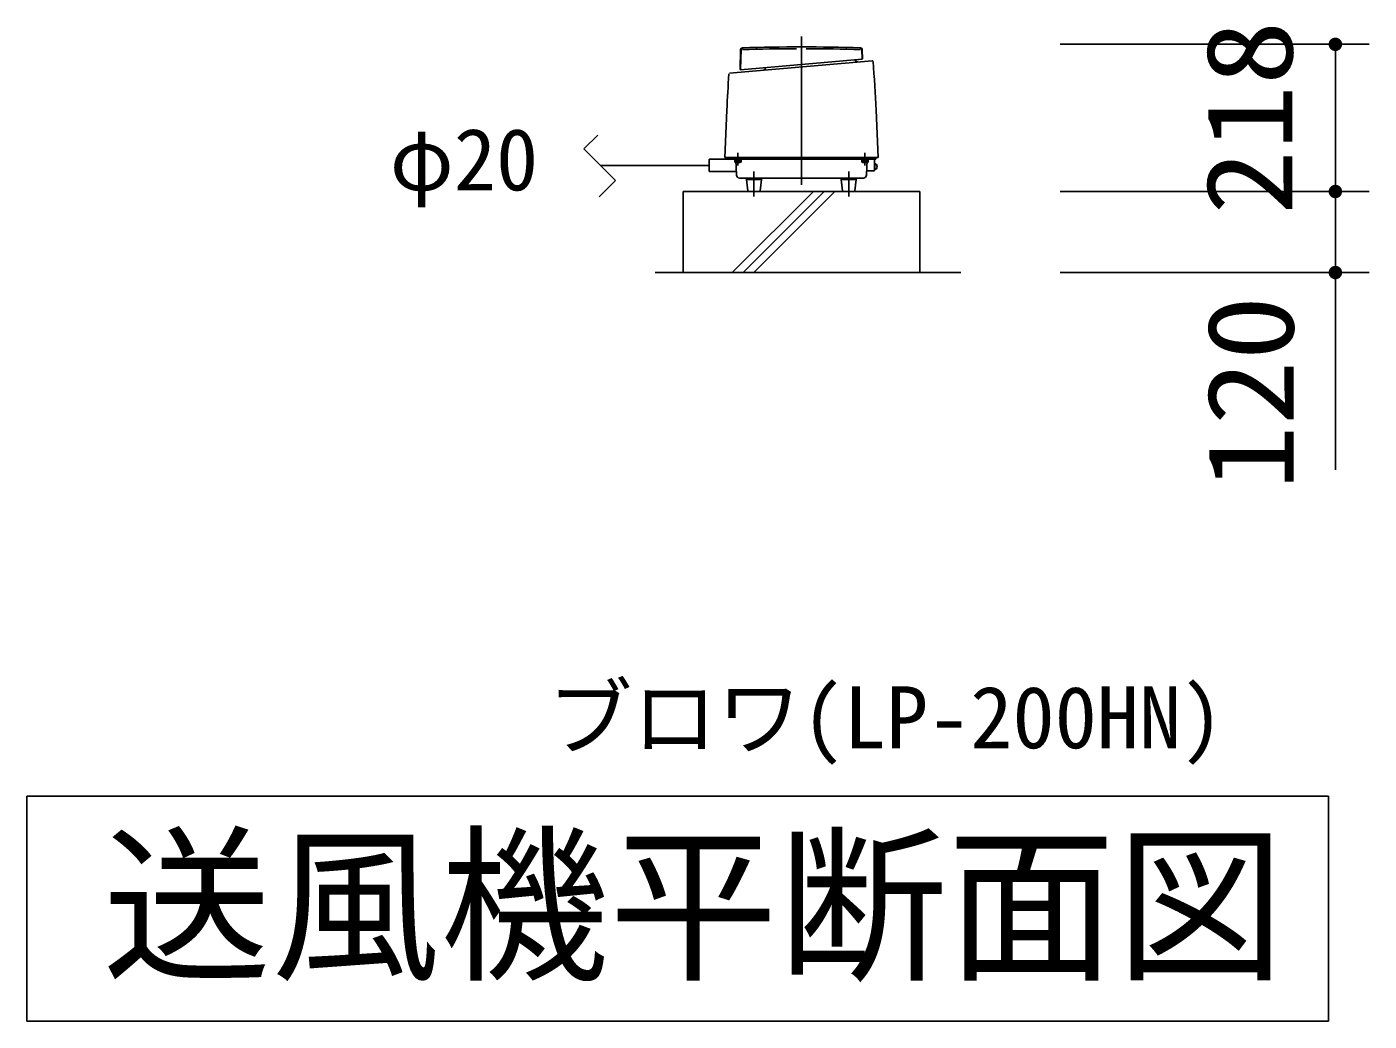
# Model space of a CAD drawing. Units: millimetres, scale not verified. Extents: x -14850 to 14850, y -10500 to 10500.
# Drawn here: x -2950 to -963, y 5652 to 7124 of the extents above; entities that cross this region are included whole.
import ezdxf
from ezdxf.enums import TextEntityAlignment as Align

# ---------------------------------------------------------------- set-up
doc = ezdxf.new("R2010")
doc.units = ezdxf.units.MM
doc.header["$LTSCALE"] = 50
doc.linetypes.add('CHAIN1', pattern=[8, 5, -1, 1, -1])
doc.layers.add('0-0_製作', color=5, linetype='Continuous', lineweight=25)
doc.layers.add('0-1_躯体', color=3, linetype='Continuous', lineweight=25)
doc.styles.add('ＭＳ ゴシック', font='')
doc.styles.get('ＭＳ ゴシック').set_extended_font_data('MS Gothic')

msp = doc.modelspace()

# ---------------------------------------------------------------- linework, layer by layer
at = {"layer": '0-0_製作', "color": 2}
for p, q in [((-963.18, 7098.51), (-1420.38, 7098.51)), ((-1013.18, 7098.51), (-1013.18, 6880.51)), ((-963.18, 6880.51), (-1420.38, 6880.51)), ((-1013.18, 6880.51), (-1013.18, 6760.51)), ((-963.18, 6760.51), (-1420.38, 6760.51)), ((-1013.18, 6760.51), (-1013.18, 6468.34))]:
    msp.add_line(p, q, dxfattribs=at)
at = {"layer": '0-0_製作'}
for points in [[(-1013.18, 7098.51), (-1023.18, 7098.51), (-1023.16, 7099.14)], [(-1013.18, 7098.51), (-1023.1, 7097.26), (-1023.18, 7098.51)], [(-1013.18, 7098.51), (-1023.16, 7099.14), (-1023, 7100.38)], [(-1013.18, 7098.51), (-1022.87, 7096.02), (-1023.1, 7097.26)], [(-1013.18, 7098.51), (-1023, 7100.38), (-1022.69, 7101.6)], [(-1013.18, 7088.51), (-1022.87, 7096.02), (-1013.18, 7098.51)], [(-1013.18, 7088.51), (-1022.48, 7094.83), (-1022.87, 7096.02)], [(-1013.18, 7098.51), (-1022.69, 7101.6), (-1022.23, 7102.77)], [(-1013.18, 7088.51), (-1021.94, 7093.69), (-1022.48, 7094.83)], [(-1013.18, 7098.51), (-1022.23, 7102.77), (-1021.62, 7103.87)], [(-1013.18, 7088.51), (-1021.27, 7092.63), (-1021.94, 7093.69)], [(-1013.18, 7098.51), (-1021.62, 7103.87), (-1020.89, 7104.89)], [(-1013.18, 7098.51), (-1020.89, 7104.89), (-1020.03, 7105.8)], [(-1013.18, 7098.51), (-1020.03, 7105.8), (-1019.06, 7106.6)], [(-1013.18, 7098.51), (-1019.06, 7106.6), (-1018, 7107.27)], [(-1013.18, 7098.51), (-1018, 7107.27), (-1016.86, 7107.81)], [(-1013.18, 7108.51), (-1016.86, 7107.81), (-1015.67, 7108.2)], [(-1013.18, 7098.51), (-1016.86, 7107.81), (-1013.18, 7108.51)], [(-1013.18, 7108.51), (-1015.67, 7108.2), (-1014.43, 7108.43)], [(-1012.55, 7108.49), (-1013.18, 7098.51), (-1013.18, 7108.51)], [(-1011.31, 7108.33), (-1013.18, 7098.51), (-1012.55, 7108.49)], [(-1010.09, 7108.02), (-1013.18, 7098.51), (-1011.31, 7108.33)], [(-1008.92, 7107.56), (-1013.18, 7098.51), (-1010.09, 7108.02)], [(-1007.82, 7106.95), (-1013.18, 7098.51), (-1008.92, 7107.56)], [(-1006.81, 7106.22), (-1013.18, 7098.51), (-1007.82, 7106.95)], [(-1005.89, 7105.36), (-1013.18, 7098.51), (-1006.81, 7106.22)], [(-1005.09, 7104.39), (-1013.18, 7098.51), (-1005.89, 7105.36)], [(-1004.42, 7103.33), (-1013.18, 7098.51), (-1005.09, 7104.39)], [(-1003.88, 7102.19), (-1013.18, 7098.51), (-1004.42, 7103.33)], [(-1003.49, 7101), (-1013.18, 7098.51), (-1003.88, 7102.19)], [(-1003.26, 7099.76), (-1013.18, 7098.51), (-1003.49, 7101)], [(-1003.26, 7099.76), (-1003.18, 7098.51), (-1013.18, 7098.51)], [(-1003.18, 7098.51), (-1013.18, 7088.51), (-1013.18, 7098.51)], [(-1003.2, 7097.88), (-1013.18, 7088.51), (-1003.18, 7098.51)], [(-1003.36, 7096.64), (-1013.18, 7088.51), (-1003.2, 7097.88)], [(-1003.67, 7095.42), (-1013.18, 7088.51), (-1003.36, 7096.64)], [(-1004.13, 7094.25), (-1013.18, 7088.51), (-1003.67, 7095.42)], [(-1004.74, 7093.15), (-1013.18, 7088.51), (-1004.13, 7094.25)], [(-1013.18, 7088.51), (-1020.47, 7091.67), (-1021.27, 7092.63)], [(-1013.18, 7088.51), (-1019.55, 7090.81), (-1020.47, 7091.67)], [(-1013.18, 7088.51), (-1018.54, 7090.07), (-1019.55, 7090.81)], [(-1013.18, 7088.51), (-1017.44, 7089.46), (-1018.54, 7090.07)], [(-1013.18, 7088.51), (-1016.27, 7089), (-1017.44, 7089.46)], [(-1013.18, 7088.51), (-1015.05, 7088.69), (-1016.27, 7089)], [(-1013.18, 7088.51), (-1013.81, 7088.53), (-1015.05, 7088.69)], [(-1005.48, 7092.14), (-1013.18, 7088.51), (-1004.74, 7093.15)], [(-1006.33, 7091.22), (-1013.18, 7088.51), (-1005.48, 7092.14)], [(-1007.3, 7090.42), (-1013.18, 7088.51), (-1006.33, 7091.22)], [(-1008.36, 7089.75), (-1013.18, 7088.51), (-1007.3, 7090.42)], [(-1009.5, 7089.21), (-1013.18, 7088.51), (-1008.36, 7089.75)], [(-1010.69, 7088.83), (-1013.18, 7088.51), (-1009.5, 7089.21)], [(-1010.69, 7088.83), (-1011.93, 7088.59), (-1013.18, 7088.51)], [(-1013.18, 6880.51), (-1023.18, 6880.51), (-1023.16, 6881.14)], [(-1013.18, 6880.51), (-1023.1, 6879.26), (-1023.18, 6880.51)], [(-1013.18, 6880.51), (-1023.16, 6881.14), (-1023, 6882.38)], [(-1013.18, 6880.51), (-1022.87, 6878.02), (-1023.1, 6879.26)], [(-1013.18, 6880.51), (-1023, 6882.38), (-1022.69, 6883.6)], [(-1013.18, 6870.51), (-1022.87, 6878.02), (-1013.18, 6880.51)], [(-1013.18, 6870.51), (-1022.48, 6876.83), (-1022.87, 6878.02)], [(-1013.18, 6880.51), (-1022.69, 6883.6), (-1022.23, 6884.77)], [(-1013.18, 6870.51), (-1021.94, 6875.69), (-1022.48, 6876.83)], [(-1013.18, 6880.51), (-1022.23, 6884.77), (-1021.62, 6885.87)], [(-1013.18, 6870.51), (-1021.27, 6874.63), (-1021.94, 6875.69)], [(-1013.18, 6880.51), (-1021.62, 6885.87), (-1020.89, 6886.89)], [(-1013.18, 6880.51), (-1020.89, 6886.89), (-1020.03, 6887.8)], [(-1013.18, 6880.51), (-1020.03, 6887.8), (-1019.06, 6888.6)], [(-1013.18, 6880.51), (-1019.06, 6888.6), (-1018, 6889.27)], [(-1013.18, 6880.51), (-1018, 6889.27), (-1016.86, 6889.81)], [(-1013.18, 6890.51), (-1016.86, 6889.81), (-1015.67, 6890.2)], [(-1013.18, 6880.51), (-1016.86, 6889.81), (-1013.18, 6890.51)], [(-1013.18, 6890.51), (-1015.67, 6890.2), (-1014.43, 6890.43)], [(-1012.55, 6890.49), (-1013.18, 6880.51), (-1013.18, 6890.51)], [(-1011.31, 6890.33), (-1013.18, 6880.51), (-1012.55, 6890.49)], [(-1010.09, 6890.02), (-1013.18, 6880.51), (-1011.31, 6890.33)], [(-1008.92, 6889.56), (-1013.18, 6880.51), (-1010.09, 6890.02)], [(-1007.82, 6888.95), (-1013.18, 6880.51), (-1008.92, 6889.56)], [(-1006.81, 6888.22), (-1013.18, 6880.51), (-1007.82, 6888.95)], [(-1005.89, 6887.36), (-1013.18, 6880.51), (-1006.81, 6888.22)], [(-1005.09, 6886.39), (-1013.18, 6880.51), (-1005.89, 6887.36)], [(-1004.42, 6885.33), (-1013.18, 6880.51), (-1005.09, 6886.39)], [(-1003.88, 6884.19), (-1013.18, 6880.51), (-1004.42, 6885.33)], [(-1003.49, 6883), (-1013.18, 6880.51), (-1003.88, 6884.19)], [(-1003.26, 6881.76), (-1013.18, 6880.51), (-1003.49, 6883)], [(-1003.26, 6881.76), (-1003.18, 6880.51), (-1013.18, 6880.51)], [(-1003.18, 6880.51), (-1013.18, 6870.51), (-1013.18, 6880.51)], [(-1003.2, 6879.88), (-1013.18, 6870.51), (-1003.18, 6880.51)], [(-1003.36, 6878.64), (-1013.18, 6870.51), (-1003.2, 6879.88)], [(-1003.67, 6877.42), (-1013.18, 6870.51), (-1003.36, 6878.64)], [(-1004.13, 6876.25), (-1013.18, 6870.51), (-1003.67, 6877.42)], [(-1004.74, 6875.15), (-1013.18, 6870.51), (-1004.13, 6876.25)], [(-1005.48, 6874.14), (-1013.18, 6870.51), (-1004.74, 6875.15)], [(-1013.18, 6870.51), (-1020.47, 6873.67), (-1021.27, 6874.63)], [(-1013.18, 6870.51), (-1019.55, 6872.81), (-1020.47, 6873.67)], [(-1013.18, 6870.51), (-1018.54, 6872.07), (-1019.55, 6872.81)], [(-1013.18, 6870.51), (-1017.44, 6871.46), (-1018.54, 6872.07)], [(-1013.18, 6870.51), (-1016.27, 6871), (-1017.44, 6871.46)], [(-1013.18, 6870.51), (-1015.05, 6870.69), (-1016.27, 6871)], [(-1013.18, 6870.51), (-1013.81, 6870.53), (-1015.05, 6870.69)], [(-1006.33, 6873.22), (-1013.18, 6870.51), (-1005.48, 6874.14)], [(-1007.3, 6872.42), (-1013.18, 6870.51), (-1006.33, 6873.22)], [(-1008.36, 6871.75), (-1013.18, 6870.51), (-1007.3, 6872.42)], [(-1009.5, 6871.21), (-1013.18, 6870.51), (-1008.36, 6871.75)], [(-1010.69, 6870.83), (-1013.18, 6870.51), (-1009.5, 6871.21)], [(-1010.69, 6870.83), (-1011.93, 6870.59), (-1013.18, 6870.51)], [(-1013.18, 6760.51), (-1023.18, 6760.51), (-1023.16, 6761.14)], [(-1013.18, 6760.51), (-1023.1, 6759.26), (-1023.18, 6760.51)], [(-1013.18, 6760.51), (-1023.16, 6761.14), (-1023, 6762.38)], [(-1013.18, 6760.51), (-1022.87, 6758.02), (-1023.1, 6759.26)], [(-1013.18, 6760.51), (-1023, 6762.38), (-1022.69, 6763.6)], [(-1013.18, 6750.51), (-1022.87, 6758.02), (-1013.18, 6760.51)], [(-1013.18, 6750.51), (-1022.48, 6756.83), (-1022.87, 6758.02)], [(-1013.18, 6760.51), (-1022.69, 6763.6), (-1022.23, 6764.77)], [(-1013.18, 6750.51), (-1021.94, 6755.69), (-1022.48, 6756.83)], [(-1013.18, 6760.51), (-1022.23, 6764.77), (-1021.62, 6765.87)], [(-1013.18, 6760.51), (-1021.62, 6765.87), (-1020.89, 6766.89)], [(-1013.18, 6760.51), (-1020.89, 6766.89), (-1020.03, 6767.8)], [(-1013.18, 6760.51), (-1020.03, 6767.8), (-1019.06, 6768.6)], [(-1013.18, 6760.51), (-1019.06, 6768.6), (-1018, 6769.27)], [(-1013.18, 6760.51), (-1018, 6769.27), (-1016.86, 6769.81)], [(-1013.18, 6770.51), (-1016.86, 6769.81), (-1015.67, 6770.2)], [(-1013.18, 6760.51), (-1016.86, 6769.81), (-1013.18, 6770.51)], [(-1013.18, 6770.51), (-1015.67, 6770.2), (-1014.43, 6770.43)], [(-1012.55, 6770.49), (-1013.18, 6760.51), (-1013.18, 6770.51)], [(-1011.31, 6770.33), (-1013.18, 6760.51), (-1012.55, 6770.49)], [(-1010.09, 6770.02), (-1013.18, 6760.51), (-1011.31, 6770.33)], [(-1008.92, 6769.56), (-1013.18, 6760.51), (-1010.09, 6770.02)], [(-1007.82, 6768.95), (-1013.18, 6760.51), (-1008.92, 6769.56)], [(-1006.81, 6768.22), (-1013.18, 6760.51), (-1007.82, 6768.95)], [(-1005.89, 6767.36), (-1013.18, 6760.51), (-1006.81, 6768.22)], [(-1005.09, 6766.39), (-1013.18, 6760.51), (-1005.89, 6767.36)], [(-1004.42, 6765.33), (-1013.18, 6760.51), (-1005.09, 6766.39)], [(-1003.88, 6764.19), (-1013.18, 6760.51), (-1004.42, 6765.33)], [(-1003.49, 6763), (-1013.18, 6760.51), (-1003.88, 6764.19)], [(-1003.26, 6761.76), (-1013.18, 6760.51), (-1003.49, 6763)], [(-1003.26, 6761.76), (-1003.18, 6760.51), (-1013.18, 6760.51)], [(-1003.18, 6760.51), (-1013.18, 6750.51), (-1013.18, 6760.51)], [(-1003.2, 6759.88), (-1013.18, 6750.51), (-1003.18, 6760.51)], [(-1003.36, 6758.64), (-1013.18, 6750.51), (-1003.2, 6759.88)], [(-1003.67, 6757.42), (-1013.18, 6750.51), (-1003.36, 6758.64)], [(-1004.13, 6756.25), (-1013.18, 6750.51), (-1003.67, 6757.42)], [(-1004.74, 6755.15), (-1013.18, 6750.51), (-1004.13, 6756.25)], [(-1013.18, 6750.51), (-1021.27, 6754.63), (-1021.94, 6755.69)], [(-1013.18, 6750.51), (-1020.47, 6753.67), (-1021.27, 6754.63)], [(-1013.18, 6750.51), (-1019.55, 6752.81), (-1020.47, 6753.67)], [(-1013.18, 6750.51), (-1018.54, 6752.07), (-1019.55, 6752.81)], [(-1013.18, 6750.51), (-1017.44, 6751.46), (-1018.54, 6752.07)], [(-1013.18, 6750.51), (-1016.27, 6751), (-1017.44, 6751.46)], [(-1013.18, 6750.51), (-1015.05, 6750.69), (-1016.27, 6751)], [(-1013.18, 6750.51), (-1013.81, 6750.53), (-1015.05, 6750.69)], [(-1005.48, 6754.14), (-1013.18, 6750.51), (-1004.74, 6755.15)], [(-1006.33, 6753.22), (-1013.18, 6750.51), (-1005.48, 6754.14)], [(-1007.3, 6752.42), (-1013.18, 6750.51), (-1006.33, 6753.22)], [(-1008.36, 6751.75), (-1013.18, 6750.51), (-1007.3, 6752.42)], [(-1009.5, 6751.21), (-1013.18, 6750.51), (-1008.36, 6751.75)], [(-1010.69, 6750.83), (-1013.18, 6750.51), (-1009.5, 6751.21)], [(-1010.69, 6750.83), (-1011.93, 6750.59), (-1013.18, 6750.51)]]:
    msp.add_solid(points, dxfattribs=at)
at = {"layer": '0-1_躯体', "linetype": 'CHAIN1'}
for p, q in [((-1803.52, 6890.21), (-1803.52, 7110.21)), ((-1897.52, 6937.67), (-1897.52, 6919.28)), ((-1709.52, 6937.67), (-1709.52, 6919.28)), ((-1873.85, 6873.19), (-1873.85, 6910.21)), ((-1733.52, 6873.19), (-1733.52, 6910.21))]:
    msp.add_line(p, q, dxfattribs=at)
at = {"layer": '0-1_躯体'}
for p, q in [((-1909.82, 7055.72), (-1698.63, 7074.2)), ((-1894.1, 7061.38), (-1893.59, 7090.64)), ((-1713.62, 7076.67), (-1893.61, 7060.93)), ((-1893.53, 7061.43), (-1893.02, 7090.66)), ((-1723.68, 7075.64), (-1723.68, 7075.79)), ((-1713.78, 7077.08), (-1714.01, 7090.66)), ((-1713.45, 7090.64), (-1713.21, 7077.13)), ((-1698.63, 7074.2), (-1697.55, 7073.29)), ((-1857.02, 7063.39), (-1857.02, 7064.13)), ((-1917.02, 6930.91), (-1913.96, 7000.89)), ((-1690.02, 6930.91), (-1693.07, 7000.89)), ((-1940.32, 6911.21), (-1940.32, 6927.31)), ((-1939.42, 6928.21), (-1693.52, 6928.21)), ((-1917.02, 6930.91), (-1690.02, 6930.91)), ((-1913.52, 6928.21), (-1913.52, 6930.91)), ((-1902.52, 6927.21), (-1902.52, 6928.21)), ((-1902.14, 6924.07), (-1902.14, 6927.21)), ((-1900.97, 6923.71), (-1894.05, 6923.71)), ((-1899.83, 6904.85), (-1900.69, 6927.34)), ((-1895.21, 6924.07), (-1895.21, 6927.21)), ((-1892.9, 6924.07), (-1892.9, 6927.21)), ((-1714.14, 6924.07), (-1714.14, 6927.21)), ((-1706.07, 6923.71), (-1712.98, 6923.71)), ((-1711.83, 6924.07), (-1711.83, 6927.21)), ((-1707.2, 6904.85), (-1706.35, 6927.34)), ((-1704.9, 6924.07), (-1704.9, 6927.21)), ((-1704.52, 6927.21), (-1704.52, 6928.21)), ((-1695.52, 6912.01), (-1695.52, 6927.31)), ((-1694.72, 6922.49), (-1695.52, 6922.49)), ((-1694.72, 6912.49), (-1694.72, 6922.49)), ((-1693.66, 6921.45), (-1694.72, 6921.49)), ((-1693.52, 6928.21), (-1693.52, 6930.91)), ((-1901.05, 6910.21), (-1939.32, 6910.21)), ((-1711.7, 6900.51), (-1895.33, 6900.51)), ((-1862.85, 6898.51), (-1862.85, 6900.01)), ((-1744.52, 6898.51), (-1722.52, 6898.51)), ((-1722.52, 6898.51), (-1724.42, 6881.4)), ((-1722.52, 6900.01), (-1722.52, 6898.51)), ((-1696.42, 6911.11), (-1706.04, 6911.11)), ((-1694.72, 6912.49), (-1695.52, 6912.49)), ((-1693.66, 6913.53), (-1694.72, 6913.49)), ((-1978.52, 6880.51), (-1978.52, 6760.51)), ((-1628.52, 6880.51), (-1978.52, 6880.51)), ((-1785.92, 6880.51), (-1905.92, 6760.51)), ((-1890.01, 6760.51), (-1770.01, 6880.51)), ((-1754.1, 6880.51), (-1874.1, 6760.51)), ((-1628.52, 6760.51), (-1628.52, 6880.51)), ((-2020.05, 6760.51), (-1567.67, 6760.51)), ((-2950.19, 5985.16), (-2950.19, 5651.83)), ((-2950.19, 5985.16), (-1023.45, 5985.16)), ((-1023.45, 5985.16), (-1023.45, 5651.83)), ((-2950.19, 5651.83), (-1023.45, 5651.83))]:
    msp.add_line(p, q, dxfattribs=at)
at = {"layer": '0-1_躯体', "color": 7}
for p, q in [((-2125.5, 6943.63), (-2104.99, 6964.14)), ((-2078.7, 6896.83), (-2125.5, 6943.63)), ((-2102.78, 6872.76), (-2078.7, 6896.83))]:
    msp.add_line(p, q, dxfattribs=at)
at = {"layer": '0-1_躯体', "color": 6}
msp.add_line((-2101.13, 6919.26), (-1940.32, 6919.26), dxfattribs=at)
at = {"layer": '0-1_躯体'}
for points in [[(-1902.52, 6927.21), (-1892.52, 6927.21), (-1892.52, 6928.21)], [(-1902.14, 6924.07), (-1901.5, 6923.8), (-1900.97, 6923.71), (-1900.71, 6923.73), (-1900.44, 6923.8), (-1899.83, 6924.07), (-1899.83, 6927.21)], [(-1899.83, 6924.07), (-1898.58, 6923.8), (-1898.03, 6923.73), (-1897.52, 6923.71), (-1897.01, 6923.73), (-1896.46, 6923.8), (-1895.21, 6924.07), (-1894.58, 6923.8), (-1894.31, 6923.73), (-1894.05, 6923.71), (-1893.8, 6923.73), (-1893.52, 6923.8), (-1892.9, 6924.07)], [(-1704.52, 6927.21), (-1714.52, 6927.21), (-1714.52, 6928.21)], [(-1707.21, 6924.07), (-1708.46, 6923.8), (-1709.01, 6923.73), (-1709.52, 6923.71), (-1710.03, 6923.73), (-1710.58, 6923.8), (-1711.83, 6924.07), (-1712.45, 6923.8), (-1712.73, 6923.73), (-1712.98, 6923.71), (-1713.23, 6923.73), (-1713.51, 6923.8), (-1714.14, 6924.07)], [(-1704.9, 6924.07), (-1705.53, 6923.8), (-1706.07, 6923.71), (-1706.32, 6923.73), (-1706.59, 6923.8), (-1707.21, 6924.07), (-1707.21, 6927.21)], [(-1882.95, 6881.4), (-1884.85, 6898.51), (-1884.85, 6900.01)], [(-1884.85, 6898.51), (-1862.85, 6898.51), (-1864.75, 6881.4)], [(-1742.62, 6881.4), (-1744.52, 6898.51), (-1744.52, 6900.01)]]:
    msp.add_lwpolyline(points, dxfattribs=at)
for centre, radius, start, end in [((-1803.52, 4394.71), 2700, 88.14374, 91.85625), ((-1890.89, 7090.6), 2.7, 91.85542, 178.99998), ((-1890.32, 7090.61), 2.7, 91.84418, 179), ((-1803.52, 4394.71), 2697.3, 90.15285, 91.85623), ((-1803.52, 4394.71), 2697.3, 88.14374, 89.84712), ((-1720.35, 7075.64), 3.33, 180, 274.99998), ((-1716.71, 7090.61), 2.7, 1, 88.15579), ((-1716.14, 7090.6), 2.7, 1, 88.14374), ((-1714.23, 7077.07), 0.45, 275, 1.00002), ((-1713.66, 7077.12), 0.45, 275, 0.99998), ((84.14, 6913.65), 2000, 175.95764, 177.49997), ((-1893.65, 7061.38), 0.45, 179, 274.99998), ((-1893.08, 7061.42), 0.45, 179, 274.99998), ((-1860.35, 7063.39), 3.33, 275, 0), ((-3691.17, 6913.65), 2000, 2.5, 4.57819), ((-1939.42, 6927.31), 0.9, 90, 180), ((-1901.59, 6927.31), 0.9, 2, 89.99998), ((-1705.45, 6927.31), 0.9, 90, 177.99998), ((-1694.62, 6927.31), 0.9, 90, 180), ((-1693.71, 6920.05), 1.4, 30.18094, 88.00002), ((-1698.12, 6917.49), 6.5, 329.81932, 30.18091), ((-1939.32, 6911.21), 1, 180, 270), ((-1901.05, 6909.21), 1, 2, 89.99998), ((-1895.33, 6905.01), 4.5, 182, 270), ((-1882.02, 6900.01), 0.5, 0, 90), ((-1859.02, 6900.01), 0.5, 90, 180), ((-1745.02, 6900.01), 0.5, 0, 90), ((-1722.02, 6900.01), 0.5, 90, 180), ((-1711.7, 6905.01), 4.5, 270, 358), ((-1696.42, 6912.01), 0.9, 270, 0), ((-1693.71, 6914.93), 1.4, 272.00002, 329.81975), ((-1881.95, 6881.51), 1, 186.34018, 270), ((-1865.75, 6881.51), 1, 270, 353.65981), ((-1741.62, 6881.51), 1, 186.34018, 270), ((-1725.41, 6881.51), 1, 270, 353.65981)]:
    msp.add_arc(centre, radius, start, end, dxfattribs=at)

# ---------------------------------------------------------------- texts
at = {"layer": '0-0_製作', "color": 4, "style": 'ＭＳ ゴシック', "width": 1.1}
for s, p in [('218', (-1038.18, 6845.76)), ('120', (-1036.57, 6438.14))]:
    msp.add_text(s, height=128.4, rotation=90, dxfattribs=at).set_placement(p, align=Align.BOTTOM_LEFT)
at = {"layer": '0-1_躯体', "color": 4, "style": 'ＭＳ ゴシック'}
for s, height, p in [('\u3000φ20', 91.79, (-2538.22, 6854.64)), ('\u3000ブロワ(LP-200HN)\u3000', 91.79, (-2304.18, 6028.44)), ('送風機平断面図', 183.3, (-2838.42, 5676.64))]:
    msp.add_text(s, height=height, dxfattribs=at).set_placement(p, align=Align.BOTTOM_LEFT)

doc.saveas('drawing.dxf')
